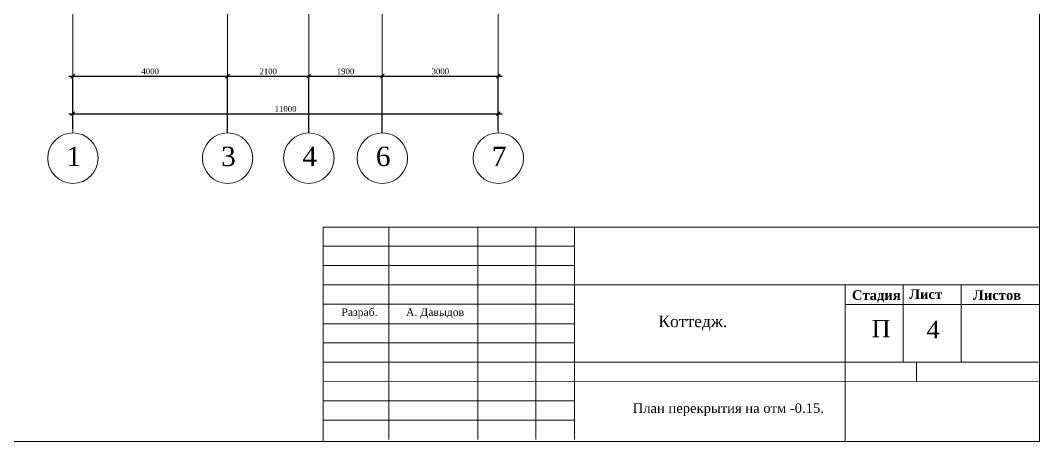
# Model space of a CAD drawing. Extents: x 1526320 to 3332998, y -546296 to 333165.
# Drawn here: x 3273674 to 3300024, y -58055 to -47163 of the extents above; entities that cross this region are included whole.
import ezdxf

# ---------------------------------------------------------------- set-up
doc = ezdxf.new("R2010")
doc.units = 0
doc.header["$LTSCALE"] = 500
doc.header["$MEASUREMENT"] = 0
doc.layers.get('0').update_dxf_attribs({"linetype": 'CONTINUOUS', "lineweight": 0})
doc.layers.add('Для печати', color=250, linetype='CONTINUOUS', lineweight=0)
doc.styles.add('NAKLON', font='TIMESBD.TTF', dxfattribs={"height": 500})
doc.styles.get("Standard").update_dxf_attribs({"font": 'TIMES.TTF', "height": 150})
doc.dimstyles.new('ISO-25', dxfattribs={"dimtxt": 300, "dimasz": 100, "dimexe": 0, "dimexo": 0, "dimgap": 50, "dimtad": 1, "dimdec": 0, "dimrnd": 10, "dimtxsty": 'Standard', "dimblk": 'OBLIQUE', "dimcen": 100, "dimdle": 100, "dimadec": 0, "dimazin": 0, "dimtfac": 1, "dimtdec": 0, "dimtmove": 0, "dimatfit": 3, "dimldrblk": 'OBLIQUE', "dimfxl": 0, "dimarcsym": 0})

# ---------------------------------------------------------------- blocks, each defined once
blk = doc.blocks.new('_Oblique')
at = {"color": 0, "linetype": 'ByBlock', "lineweight": -2}
blk.add_line((-0.5, -0.5), (0.5, 0.5), dxfattribs=at)
blk = doc.blocks.new('*D2130')
at = {"layer": 'Для печати', "color": 0, "linetype": 'Continuous', "lineweight": -2, "ltscale": 0.13}
for p, q in [((3274930, -49576), (3286130, -49576)), ((3275030, -49966), (3275030, -49576)), ((3286030, -49999), (3286030, -49576))]:
    blk.add_line(p, q, dxfattribs=at)
at = {"layer": 'Для печати', "color": 0, "linetype": 'Continuous', "lineweight": -2, "ltscale": 0.13, "xscale": 100, "yscale": 100, "zscale": 100, "rotation": 180}
blk.add_blockref('_Oblique', (3275030, -49576), dxfattribs=at)
at = {"layer": 'Для печати', "color": 0, "linetype": 'Continuous', "lineweight": -2, "ltscale": 0.13, "xscale": 100, "yscale": 100, "zscale": 100}
blk.add_blockref('_Oblique', (3286030, -49576), dxfattribs=at)
at = {"layer": 'Для печати', "color": 0, "linetype": 'Continuous', "lineweight": 9, "ltscale": 0.13, "insert": (3280530, -49450), "char_height": 150, "attachment_point": 5}
blk.add_mtext('11000', dxfattribs=at)
blk = doc.blocks.new('*D2140')
at = {"layer": 'Для печати', "color": 0, "linetype": 'Continuous', "lineweight": -2, "ltscale": 0.13}
for p, q in [((3274930, -48607), (3279131, -48607)), ((3275030, -49966), (3275030, -48607)), ((3279031, -50073), (3279031, -48607))]:
    blk.add_line(p, q, dxfattribs=at)
at = {"layer": 'Для печати', "color": 0, "linetype": 'Continuous', "lineweight": -2, "ltscale": 0.13, "xscale": 100, "yscale": 100, "zscale": 100, "rotation": 180}
blk.add_blockref('_Oblique', (3275030, -48607), dxfattribs=at)
at = {"layer": 'Для печати', "color": 0, "linetype": 'Continuous', "lineweight": -2, "ltscale": 0.13, "xscale": 100, "yscale": 100, "zscale": 100}
blk.add_blockref('_Oblique', (3279031, -48607), dxfattribs=at)
at = {"layer": 'Для печати', "color": 0, "linetype": 'Continuous', "lineweight": 9, "ltscale": 0.13, "insert": (3277030, -48481), "char_height": 150, "attachment_point": 5}
blk.add_mtext('4000', dxfattribs=at)
blk = doc.blocks.new('*D2150')
at = {"layer": 'Для печати', "color": 0, "linetype": 'Continuous', "lineweight": -2, "ltscale": 0.13}
for p, q in [((3282930, -48607), (3286130, -48607)), ((3283030, -50073), (3283030, -48607)), ((3286030, -49999), (3286030, -48607))]:
    blk.add_line(p, q, dxfattribs=at)
at = {"layer": 'Для печати', "color": 0, "linetype": 'Continuous', "lineweight": -2, "ltscale": 0.13, "xscale": 100, "yscale": 100, "zscale": 100, "rotation": 180}
blk.add_blockref('_Oblique', (3283030, -48607), dxfattribs=at)
at = {"layer": 'Для печати', "color": 0, "linetype": 'Continuous', "lineweight": -2, "ltscale": 0.13, "xscale": 100, "yscale": 100, "zscale": 100}
blk.add_blockref('_Oblique', (3286030, -48607), dxfattribs=at)
at = {"layer": 'Для печати', "color": 0, "linetype": 'Continuous', "lineweight": 9, "ltscale": 0.13, "insert": (3284530, -48481), "char_height": 150, "attachment_point": 5}
blk.add_mtext('3000', dxfattribs=at)
blk = doc.blocks.new('*D2156')
at = {"layer": 'Для печати', "color": 0, "linetype": 'Continuous', "lineweight": -2, "ltscale": 0.13}
for p, q in [((3281031, -48607), (3283130, -48607)), ((3281131, -50073), (3281131, -48607)), ((3283030, -50073), (3283030, -48607))]:
    blk.add_line(p, q, dxfattribs=at)
at = {"layer": 'Для печати', "color": 0, "linetype": 'Continuous', "lineweight": -2, "ltscale": 0.13, "xscale": 100, "yscale": 100, "zscale": 100, "rotation": 180}
blk.add_blockref('_Oblique', (3281131, -48607), dxfattribs=at)
at = {"layer": 'Для печати', "color": 0, "linetype": 'Continuous', "lineweight": -2, "ltscale": 0.13, "xscale": 100, "yscale": 100, "zscale": 100}
blk.add_blockref('_Oblique', (3283030, -48607), dxfattribs=at)
at = {"layer": 'Для печати', "color": 0, "linetype": 'Continuous', "lineweight": 9, "ltscale": 0.13, "insert": (3282080, -48481), "char_height": 150, "attachment_point": 5}
blk.add_mtext('1900', dxfattribs=at)
blk = doc.blocks.new('*D2157')
at = {"layer": 'Для печати', "color": 0, "linetype": 'Continuous', "lineweight": -2, "ltscale": 0.13}
for p, q in [((3278931, -48607), (3281231, -48607)), ((3279031, -50073), (3279031, -48607)), ((3281131, -50073), (3281131, -48607))]:
    blk.add_line(p, q, dxfattribs=at)
at = {"layer": 'Для печати', "color": 0, "linetype": 'Continuous', "lineweight": -2, "ltscale": 0.13, "xscale": 100, "yscale": 100, "zscale": 100, "rotation": 180}
blk.add_blockref('_Oblique', (3279031, -48607), dxfattribs=at)
at = {"layer": 'Для печати', "color": 0, "linetype": 'Continuous', "lineweight": -2, "ltscale": 0.13, "xscale": 100, "yscale": 100, "zscale": 100}
blk.add_blockref('_Oblique', (3281131, -48607), dxfattribs=at)
at = {"layer": 'Для печати', "color": 0, "linetype": 'Continuous', "lineweight": 9, "ltscale": 0.13, "insert": (3280081, -48481), "char_height": 150, "attachment_point": 5}
blk.add_mtext('2100', dxfattribs=at)

msp = doc.modelspace()

# ---------------------------------------------------------------- linework, layer by layer
at = {"layer": 'Для печати', "color": 5, "linetype": 'Continuous', "lineweight": 9}
for p, q in [((3275030.3, -49966.4), (3275030.3, -33287)), ((3286030, -49999), (3286030, -33287.1)), ((3279030.7, -36386.2), (3279030.7, -50072.6)), ((3283030.4, -42150.5), (3283030.4, -50072.7)), ((3281130.5, -42248.2), (3281130.5, -50072.6)), ((3275030.3, -48363.8), (3275030.3, -50072.7)), ((3286030, -48363.8), (3286030, -50072.6))]:
    msp.add_line(p, q, dxfattribs=at)
at = {"layer": 'Для печати', "color": 5, "linetype": 'Continuous', "lineweight": 15, "ltscale": 0.13}
for p, q in [((3281498.2, -52506.8), (3300000.2, -52506.8)), ((3281498.2, -58043.9), (3281498.2, -52506.8)), ((3287992.4, -53498.1), (3281501, -53498.1)), ((3281523.5, -54002.1), (3299994.5, -54002.1)), ((3295000.8, -54001.1), (3295000.8, -58055.1)), ((3296497.4, -54001.1), (3296497.4, -55999)), ((3297994, -54001.1), (3297994, -55999)), ((3281510.9, -55005.1), (3287998.7, -55005.1)), ((3287999.9, -55999.2), (3294993.6, -55999.2)), ((3294993.6, -55999.2), (3299994.2, -55999.2)), ((3296842.7, -55999), (3296842.7, -56502.1))]:
    msp.add_line(p, q, dxfattribs=at)
at = {"layer": 'Для печати', "color": 5, "linetype": 'Continuous', "lineweight": 15}
for p, q in [((3283197.9, -58003), (3283198.8, -52503)), ((3285497.9, -58003.3), (3285498.8, -52503.3)), ((3286997.9, -58003.6), (3286998.8, -52503.6)), ((3287997.9, -58003.8), (3287998.8, -52503.8)), ((3281498.7, -53002.7), (3287998.7, -53003.8)), ((3281498.6, -54002.7), (3287998.6, -54003.8)), ((3281498.5, -54502.7), (3287998.5, -54503.8)), ((3295000.4, -54505.7), (3300000.4, -54506.5)), ((3281498.3, -55502.7), (3287998.3, -55503.8)), ((3281498.2, -56002.7), (3287998.2, -56003.8)), ((3281498.1, -56502.7), (3299998.1, -56505.7)), ((3281498.1, -57002.7), (3287998.1, -57003.8)), ((3281498, -57502.7), (3287998, -57503.8))]:
    msp.add_line(p, q, dxfattribs=at)
at = {"layer": 'Для печати', "color": 5, "linetype": 'Continuous', "lineweight": 0, "ltscale": 0.13}
msp.add_lwpolyline([(3300024.4, -58053.4), (3259921.8, -58053.4), (3259921.8, -29270.2), (3300024.4, -29270.2)], close=True, dxfattribs=at)
at = {"layer": 'Для печати', "color": 5, "linetype": 'Continuous', "lineweight": 9}
for centre in [(3275031, -50725.3), (3279031.4, -50725.3), (3281131.3, -50725.3), (3283031.1, -50725.3), (3286030.7, -50725.3)]:
    msp.add_circle(centre, 651.5, dxfattribs=at)

# ---------------------------------------------------------------- texts
for s, height, p in [('1', 500, (3274864.6, -50929.5)), ('3', 500, (3278864.9, -50929.5)), ('4', 500, (3280964.8, -50929.5)), ('6', 500, (3282864.7, -50929.5)), ('7', 500, (3285864.3, -50929.5)), ('Коттедж.', 300, (3290168.6, -55095.3))]:
    msp.add_text(s, height=height, dxfattribs=at).set_placement(p)
at = {"layer": 'Для печати', "color": 5, "linetype": 'Continuous', "lineweight": 15, "ltscale": 0.13, "style": 'NAKLON'}
for s, p in [('Стадия', (3295173, -54390.1)), ('Лист', (3296652.5, -54365.9)), ('Листов', (3298301.8, -54390.1))]:
    msp.add_text(s, height=250, dxfattribs=at).set_placement(p)
at = {"layer": 'Для печати', "color": 5, "linetype": 'Continuous', "lineweight": 15}
for s, height, p in [('Разраб.', 200, (3281972.2, -54805.4)), ('А. Давыдов', 200, (3283642.6, -54805.4)), ('П', 450, (3295680.1, -55355.9)), ('4', 450, (3297100.2, -55383))]:
    msp.add_text(s, height=height, dxfattribs=at).set_placement(p)
at = {"layer": 'Для печати', "color": 5, "linetype": 'Continuous', "lineweight": 50, "ltscale": 0.13}
msp.add_text('План перекрытия на отм -0.15.', height=250, dxfattribs=at).set_placement((3289504, -57313.6))

# ---------------------------------------------------------------- dimensions: what is measured, and where the dimension line sits
at = {"layer": 'Для печати', "color": 5, "linetype": 'Continuous', "lineweight": 9, "ltscale": 0.13}
for base, p1, p2, picture, middle in [((3279030.7, -48607.5), (3275030.3, -49966.4), (3279030.7, -50072.6), '*D2140', (3277030.5, -48481.2)), ((3281130.5, -48607.5), (3279030.7, -50072.6), (3281130.5, -50072.6), '*D2157', (3280080.6, -48481.2)), ((3283030.4, -48607.5), (3281130.5, -50072.6), (3283030.4, -50072.7), '*D2156', (3282080.5, -48481)), ((3286030, -48607.5), (3283030.4, -50072.7), (3286030, -49999), '*D2150', (3284530.2, -48481.2)), ((3286030, -49576.2), (3275030.3, -49966.4), (3286030, -49999), '*D2130', (3280530.2, -49449.9))]:
    dim = msp.add_linear_dim(base=base, p1=p1, p2=p2, dimstyle='ISO-25', dxfattribs=at)
    dim.commit()
    dim.dimension.update_dxf_attribs({"geometry": picture, "text_midpoint": middle})

doc.saveas('drawing.dxf')
